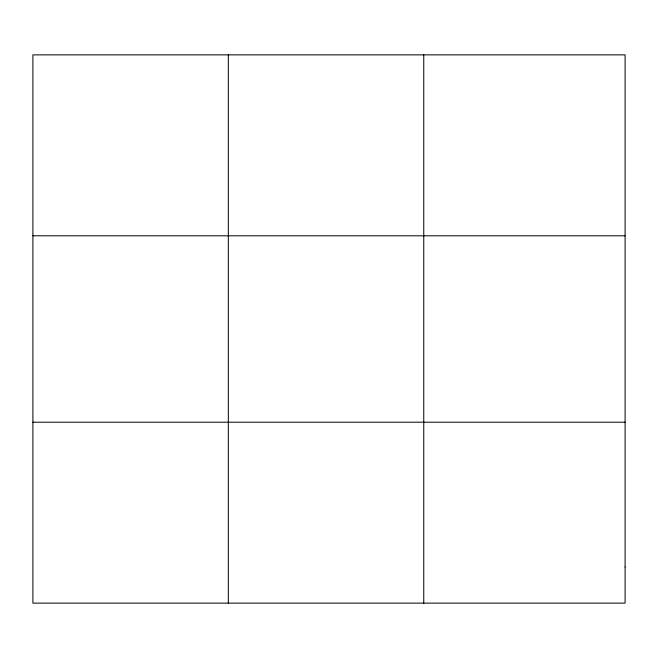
<?xml version="1.0" encoding="UTF-8"?>
<svg xmlns="http://www.w3.org/2000/svg" width="658" height="658" viewBox="0 0 658 658"><rect width="100%" height="100%" fill="white"/><g stroke="black" fill="none" stroke-linecap="round" stroke-linejoin="round"><path stroke-width="0.99" d="M228.326 603.131L228.326 54.869M423.752 603.131L423.752 54.869M32.9 235.794L625.1 235.794M32.9 422.206L625.1 422.206M625.1 566.949L625.1 603.131L32.9 603.131L32.9 54.869L625.1 54.869L625.1 566.949"/></g></svg>
